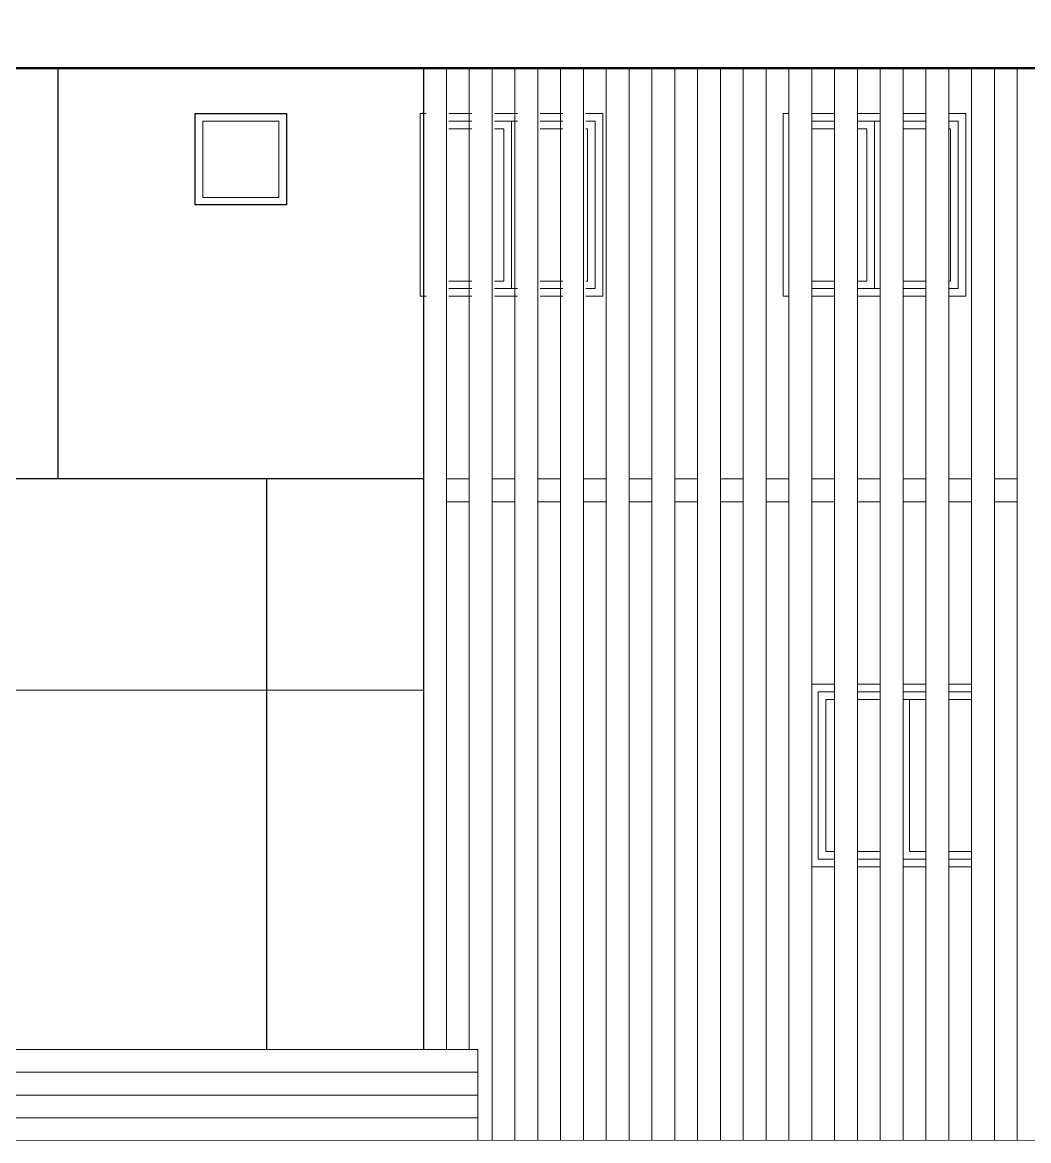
# Model space of a CAD drawing. Header units: metres. Extents: x 2754 to 3501, y 1112 to 1514.
# Drawn here: x 3345.03 to 3351.75, y 1417.31 to 1424.78 of the extents above; entities that cross this region are included whole.
import ezdxf

# ---------------------------------------------------------------- set-up
doc = ezdxf.new("R2010")
doc.units = ezdxf.units.M
doc.linetypes.add('HIDDEN', pattern=[0.375, 0.25, -0.125])
doc.layers.add('A-WNDW', color=2, linetype='Continuous')
doc.layers.add('AR-WALL', color=7, linetype='Continuous')
doc.layers.add('AR-PARTITION', color=2, linetype='Continuous', lineweight=9)

msp = doc.modelspace()

# ---------------------------------------------------------------- linework, layer by layer
at = {"color": 2}
msp.add_line((3345.26873, 1421.72894), (3345.26873, 1424.47214), dxfattribs=at)
at = {"color": 2, "linetype": 'HIDDEN', "ltscale": 3}
msp.add_lwpolyline([(3346.18313, 1424.16734), (3346.79273, 1424.16734), (3346.79273, 1423.55774), (3346.18313, 1423.55774)], close=True, dxfattribs=at)
at = {"layer": 'A-WNDW', "lineweight": 0}
for p, q in [((3347.72424, 1424.16734), (3347.68352, 1424.16734)), ((3347.68352, 1424.16734), (3347.68352, 1422.94814)), ((3347.87638, 1424.16734), (3348.02852, 1424.16734)), ((3348.1808, 1424.16734), (3348.33294, 1424.16734)), ((3348.48511, 1424.16734), (3348.63725, 1424.16734)), ((3348.78942, 1424.16734), (3348.90272, 1424.16734)), ((3348.90272, 1424.16734), (3348.90272, 1422.94814)), ((3350.14716, 1424.16734), (3350.10643, 1424.16734)), ((3350.10643, 1424.16734), (3350.10643, 1422.94814)), ((3350.2993, 1424.16734), (3350.45144, 1424.16734)), ((3350.60372, 1424.16734), (3350.75586, 1424.16734)), ((3350.90802, 1424.16734), (3351.06017, 1424.16734)), ((3351.21233, 1424.16734), (3351.32563, 1424.16734)), ((3351.32563, 1424.16734), (3351.32563, 1422.94814)), ((3347.87638, 1424.11654), (3348.02852, 1424.11654)), ((3348.1808, 1424.11654), (3348.33294, 1424.11654)), ((3348.29312, 1424.11654), (3348.29312, 1422.99894)), ((3348.48511, 1424.11654), (3348.63725, 1424.11654)), ((3348.85192, 1424.11654), (3348.78942, 1424.11654)), ((3348.85192, 1422.99894), (3348.85192, 1424.11654)), ((3350.2993, 1424.11654), (3350.45144, 1424.11654)), ((3350.60372, 1424.11654), (3350.75586, 1424.11654)), ((3350.71603, 1424.11654), (3350.71603, 1422.99894)), ((3350.90802, 1424.11654), (3351.06017, 1424.11654)), ((3351.27483, 1424.11654), (3351.21233, 1424.11654)), ((3351.27483, 1422.99894), (3351.27483, 1424.11654)), ((3347.87638, 1424.06574), (3348.02852, 1424.06574)), ((3348.1808, 1424.06574), (3348.24232, 1424.06574)), ((3348.24232, 1424.06574), (3348.24232, 1423.04974)), ((3348.48511, 1424.06574), (3348.63725, 1424.06574)), ((3348.78942, 1424.06574), (3348.80112, 1424.06574)), ((3348.80112, 1424.06574), (3348.80112, 1423.04974)), ((3350.2993, 1424.06574), (3350.45144, 1424.06574)), ((3350.60372, 1424.06574), (3350.66523, 1424.06574)), ((3350.66523, 1424.06574), (3350.66523, 1423.04974)), ((3350.90802, 1424.06574), (3351.06017, 1424.06574)), ((3351.21233, 1424.06574), (3351.22403, 1424.06574)), ((3351.22403, 1424.06574), (3351.22403, 1423.04974)), ((3347.87638, 1423.04974), (3348.02852, 1423.04974)), ((3348.24232, 1423.04974), (3348.1808, 1423.04974)), ((3348.48511, 1423.04974), (3348.63725, 1423.04974)), ((3348.80112, 1423.04974), (3348.78942, 1423.04974)), ((3350.2993, 1423.04974), (3350.45144, 1423.04974)), ((3350.66523, 1423.04974), (3350.60372, 1423.04974)), ((3350.90802, 1423.04974), (3351.06017, 1423.04974)), ((3351.22403, 1423.04974), (3351.21233, 1423.04974)), ((3347.87638, 1422.99894), (3348.02852, 1422.99894)), ((3348.1808, 1422.99894), (3348.33297, 1422.99894)), ((3348.48511, 1422.99894), (3348.63725, 1422.99894)), ((3348.78942, 1422.99894), (3348.85192, 1422.99894)), ((3350.2993, 1422.99894), (3350.45144, 1422.99894)), ((3350.60372, 1422.99894), (3350.75588, 1422.99894)), ((3350.90802, 1422.99894), (3351.06017, 1422.99894)), ((3351.21233, 1422.99894), (3351.27483, 1422.99894)), ((3347.68352, 1422.94814), (3347.72424, 1422.94814)), ((3347.87638, 1422.94814), (3348.02852, 1422.94814)), ((3348.1808, 1422.94814), (3348.33294, 1422.94814)), ((3348.48511, 1422.94814), (3348.63725, 1422.94814)), ((3348.78942, 1422.94814), (3348.90272, 1422.94814)), ((3350.10643, 1422.94814), (3350.14716, 1422.94814)), ((3350.2993, 1422.94814), (3350.45144, 1422.94814)), ((3350.60372, 1422.94814), (3350.75586, 1422.94814)), ((3350.90802, 1422.94814), (3351.06017, 1422.94814)), ((3351.21233, 1422.94814), (3351.32563, 1422.94814)), ((3350.29793, 1420.35734), (3350.45007, 1420.35734)), ((3350.60235, 1420.35734), (3350.75449, 1420.35734)), ((3350.90666, 1420.35734), (3351.0588, 1420.35734)), ((3351.21097, 1420.35734), (3351.36311, 1420.35734)), ((3350.34075, 1420.30654), (3350.45007, 1420.30654)), ((3350.34075, 1420.30654), (3350.34075, 1419.18894)), ((3350.60235, 1420.30654), (3350.75449, 1420.30654)), ((3350.90666, 1420.30654), (3351.0588, 1420.30654)), ((3351.21097, 1420.30654), (3351.36311, 1420.30654)), ((3350.39155, 1420.25574), (3350.45007, 1420.25574)), ((3350.39155, 1419.23974), (3350.39155, 1420.25574)), ((3350.60235, 1420.25574), (3350.75449, 1420.25574)), ((3350.90666, 1420.25574), (3351.0588, 1420.25574)), ((3350.95035, 1420.25574), (3350.95035, 1419.23974)), ((3351.21097, 1420.25574), (3351.36311, 1420.25574)), ((3350.44754, 1419.23974), (3350.39155, 1419.23974)), ((3350.60235, 1419.23974), (3350.75449, 1419.23974)), ((3350.95035, 1419.23974), (3351.0588, 1419.23974)), ((3351.21094, 1419.23974), (3351.36308, 1419.23974)), ((3350.34075, 1419.18894), (3350.44754, 1419.18894)), ((3350.60235, 1419.18894), (3350.75449, 1419.18894)), ((3350.90666, 1419.18894), (3351.0588, 1419.18894)), ((3351.21094, 1419.18894), (3351.36308, 1419.18894)), ((3350.44754, 1419.13814), (3350.29793, 1419.13814)), ((3350.60235, 1419.13814), (3350.75449, 1419.13814)), ((3350.90666, 1419.13814), (3351.0588, 1419.13814)), ((3351.21094, 1419.13814), (3351.36308, 1419.13814))]:
    msp.add_line(p, q, dxfattribs=at)
at = {"layer": 'A-WNDW', "lineweight": 5}
for p, q in [((3348.01181, 1421.72894), (3347.85953, 1421.72894)), ((3348.31661, 1421.72894), (3348.16433, 1421.72894)), ((3348.62141, 1421.72894), (3348.46913, 1421.72894)), ((3348.92621, 1421.72894), (3348.77393, 1421.72894)), ((3349.23101, 1421.72894), (3349.07873, 1421.72894)), ((3349.53581, 1421.72894), (3349.38353, 1421.72894)), ((3349.84061, 1421.72894), (3349.68833, 1421.72894)), ((3350.14541, 1421.72894), (3349.99313, 1421.72894)), ((3350.45021, 1421.72894), (3350.29793, 1421.72894)), ((3350.75501, 1421.72894), (3350.60273, 1421.72894)), ((3351.05981, 1421.72894), (3350.90753, 1421.72894)), ((3351.36461, 1421.72894), (3351.21233, 1421.72894)), ((3351.66941, 1421.72894), (3351.51713, 1421.72894)), ((3347.85953, 1421.57654), (3348.01181, 1421.57654)), ((3348.16433, 1421.57654), (3348.31661, 1421.57654)), ((3348.46913, 1421.57654), (3348.62141, 1421.57654)), ((3348.77393, 1421.57654), (3348.92621, 1421.57654)), ((3349.07873, 1421.57654), (3349.23101, 1421.57654)), ((3349.38353, 1421.57654), (3349.53581, 1421.57654)), ((3349.68833, 1421.57654), (3349.84061, 1421.57654)), ((3349.99313, 1421.57654), (3350.14541, 1421.57654)), ((3350.29793, 1421.57654), (3350.45021, 1421.57654)), ((3350.60273, 1421.57654), (3350.75501, 1421.57654)), ((3350.90753, 1421.57654), (3351.05981, 1421.57654)), ((3351.21233, 1421.57654), (3351.36461, 1421.57654)), ((3351.51713, 1421.57654), (3351.66941, 1421.57654))]:
    msp.add_line(p, q, dxfattribs=at)
for points in [[(3346.18313, 1424.16734), (3346.79273, 1424.16734), (3346.79273, 1423.55774), (3346.18313, 1423.55774)], [(3346.23393, 1424.11654), (3346.74193, 1424.11654), (3346.74193, 1423.60854), (3346.23393, 1423.60854)]]:
    msp.add_lwpolyline(points, close=True, dxfattribs=at)
at = {"layer": 'AR-PARTITION', "lineweight": 13}
for p, q in [((3347.85953, 1424.47214), (3347.85953, 1417.91894)), ((3348.01193, 1424.47214), (3348.01193, 1417.91894)), ((3348.16433, 1424.47214), (3348.16433, 1417.31204)), ((3348.31673, 1424.47214), (3348.31673, 1417.31205)), ((3348.46913, 1424.47214), (3348.46913, 1417.31206)), ((3348.62153, 1424.47214), (3348.62153, 1417.31207)), ((3348.77393, 1424.47214), (3348.77393, 1417.31209)), ((3348.92633, 1424.47214), (3348.92633, 1417.3121)), ((3349.07873, 1424.47214), (3349.07873, 1417.31211)), ((3349.23113, 1424.47214), (3349.23113, 1417.31212)), ((3349.38353, 1424.47214), (3349.38353, 1417.31214)), ((3349.53593, 1424.47214), (3349.53593, 1417.31215)), ((3349.68833, 1424.47214), (3349.68833, 1417.31216)), ((3349.84073, 1424.47214), (3349.84073, 1417.31217)), ((3349.99313, 1424.47214), (3349.99313, 1417.31219)), ((3350.14553, 1424.47214), (3350.14553, 1417.3122)), ((3350.29793, 1424.47214), (3350.29793, 1417.31221)), ((3350.45033, 1424.47214), (3350.45033, 1417.31222)), ((3350.60273, 1424.47214), (3350.60273, 1417.31224)), ((3350.75513, 1424.47214), (3350.75513, 1417.31225)), ((3350.90753, 1424.47214), (3350.90753, 1417.31226)), ((3351.05993, 1424.47214), (3351.05993, 1417.31227)), ((3351.21233, 1424.47214), (3351.21233, 1417.31229)), ((3351.36473, 1424.47214), (3351.36473, 1417.3123)), ((3351.51713, 1424.47214), (3351.51713, 1417.31231)), ((3351.66953, 1424.47214), (3351.66953, 1417.31232))]:
    msp.add_line(p, q, dxfattribs=at)
at = {"layer": 'AR-WALL', "lineweight": 25}
for p, q in [((3347.70713, 1424.47214), (3347.70713, 1417.91894)), ((3347.70713, 1421.72894), (3338.65084, 1421.72894)), ((3346.65829, 1421.72894), (3346.65829, 1417.91894))]:
    msp.add_line(p, q, dxfattribs=at)
at = {"layer": 'AR-WALL', "lineweight": 13}
for p, q in [((3338.65084, 1420.31894), (3347.70713, 1420.31894)), ((3338.65084, 1417.91894), (3348.0699, 1417.91894)), ((3348.0699, 1417.31012), (3348.0699, 1417.91972)), ((3338.65084, 1417.76654), (3348.0699, 1417.76654)), ((3338.65084, 1417.61414), (3348.0699, 1417.61414)), ((3338.65084, 1417.46174), (3348.0699, 1417.46174)), ((3336.46273, 1417.31096), (3365.63606, 1417.31362))]:
    msp.add_line(p, q, dxfattribs=at)
at = {"layer": 'AR-WALL', "lineweight": 50}
msp.add_lwpolyline([(3338.65084, 1425.08174), (3363.80877, 1425.08174), (3363.80877, 1424.47214), (3338.65084, 1424.47214)], close=True, dxfattribs=at)

doc.saveas('drawing.dxf')
